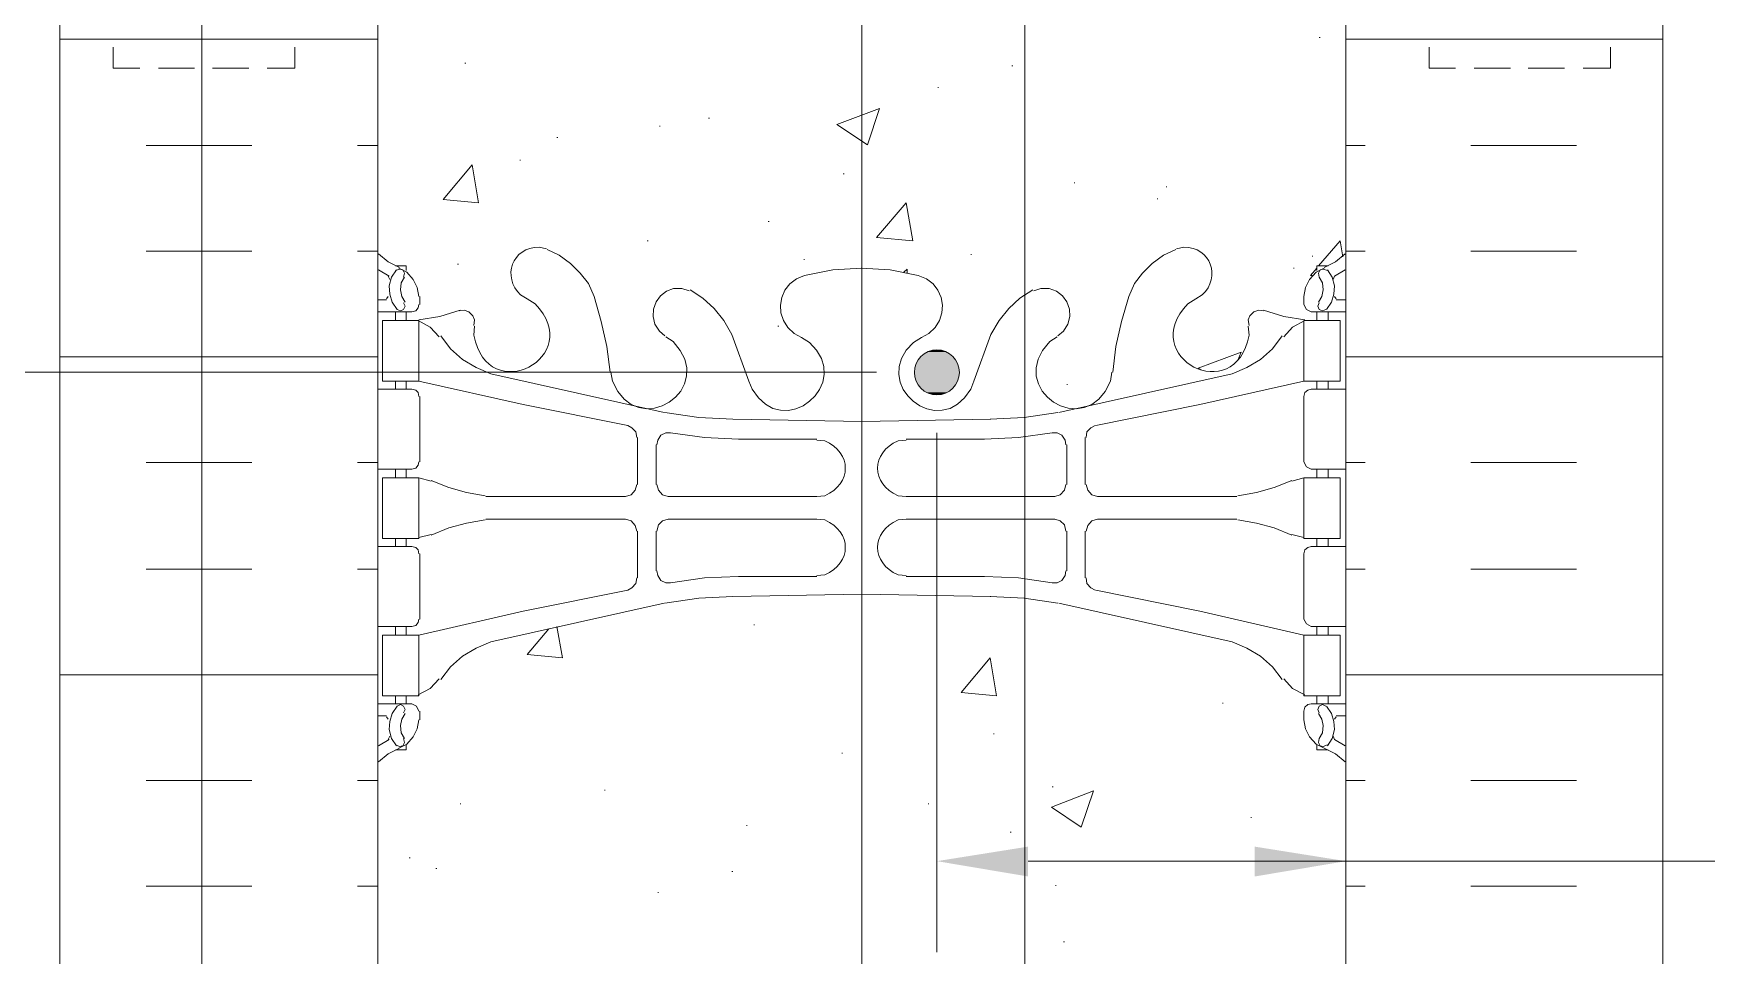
# Model space of a CAD drawing. Header units: millimetres. Extents: x 0 to 216, y 0 to 279.
# Drawn here: x 125.12 to 169.02, y 142.75 to 166.94 of the extents above; entities that cross this region are included whole.
import ezdxf

# ---------------------------------------------------------------- set-up
doc = ezdxf.new("R2010")
doc.units = ezdxf.units.MM
doc.layers.add('C00-00-00', color=7, linetype='Continuous')
doc.layers.add('C65-65-65', color=7, linetype='Continuous', true_color=0x656565)

msp = doc.modelspace()

# ---------------------------------------------------------------- hatches: boundary and pattern name
at = {"layer": 'C00-00-00'}
h = msp.add_hatch(color=256, dxfattribs=at)
h.dxf.hatch_style = 2
h.paths.add_polyline_path([(148.463, 158.517167), (149.267333, 158.453667), (148.378333, 158.453667)])
h = msp.add_hatch(color=256, dxfattribs=at)
h.dxf.hatch_style = 2
h.paths.add_polyline_path([(148.568833, 158.580667), (149.182667, 158.517167), (148.463, 158.517167)])
h = msp.add_hatch(color=256, dxfattribs=at)
h.dxf.hatch_style = 2
h.paths.add_polyline_path([(148.463, 158.517167), (149.182667, 158.517167), (149.267333, 158.453667)])
h = msp.add_hatch(color=256, dxfattribs=at)
h.dxf.hatch_style = 2
h.paths.add_polyline_path([(148.6535, 158.623), (149.098, 158.580667), (148.568833, 158.580667)])
h = msp.add_hatch(color=256, dxfattribs=at)
h.dxf.hatch_style = 2
h.paths.add_polyline_path([(148.568833, 158.580667), (149.098, 158.580667), (149.182667, 158.517167)])
h = msp.add_hatch(color=256, dxfattribs=at)
h.dxf.hatch_style = 2
h.paths.add_polyline_path([(148.7805, 158.644167), (148.992167, 158.623), (148.6535, 158.623)])
h = msp.add_hatch(color=256, dxfattribs=at)
h.dxf.hatch_style = 2
h.paths.add_polyline_path([(148.6535, 158.623), (148.992167, 158.623), (149.098, 158.580667)])
h = msp.add_hatch(color=256, dxfattribs=at)
h.dxf.hatch_style = 2
h.paths.add_polyline_path([(148.7805, 158.644167), (148.886333, 158.644167), (148.992167, 158.623)])
h = msp.add_hatch(color=256, dxfattribs=at)
h.dxf.hatch_style = 2
h.paths.add_polyline_path([(148.251333, 158.157333), (149.4155, 158.0515), (148.230167, 158.0515)])
h = msp.add_hatch(color=256, dxfattribs=at)
h.dxf.hatch_style = 2
h.paths.add_polyline_path([(148.230167, 158.0515), (149.4155, 157.945667), (148.251333, 157.945667)])
h = msp.add_hatch(color=256, dxfattribs=at)
h.dxf.hatch_style = 2
h.paths.add_polyline_path([(148.230167, 158.0515), (149.4155, 158.0515), (149.4155, 157.945667)])
h = msp.add_hatch(color=256, dxfattribs=at)
h.dxf.hatch_style = 2
h.paths.add_polyline_path([(148.2725, 158.263167), (149.4155, 158.157333), (148.251333, 158.157333)])
h = msp.add_hatch(color=256, dxfattribs=at)
h.dxf.hatch_style = 2
h.paths.add_polyline_path([(148.251333, 158.157333), (149.4155, 158.157333), (149.4155, 158.0515)])
h = msp.add_hatch(color=256, dxfattribs=at)
h.dxf.hatch_style = 2
h.paths.add_polyline_path([(148.314833, 158.369), (149.373167, 158.263167), (148.2725, 158.263167)])
h = msp.add_hatch(color=256, dxfattribs=at)
h.dxf.hatch_style = 2
h.paths.add_polyline_path([(148.2725, 158.263167), (149.373167, 158.263167), (149.4155, 158.157333)])
h = msp.add_hatch(color=256, dxfattribs=at)
h.dxf.hatch_style = 2
h.paths.add_polyline_path([(148.378333, 158.453667), (149.330833, 158.369), (148.314833, 158.369)])
h = msp.add_hatch(color=256, dxfattribs=at)
h.dxf.hatch_style = 2
h.paths.add_polyline_path([(148.314833, 158.369), (149.330833, 158.369), (149.373167, 158.263167)])
h = msp.add_hatch(color=256, dxfattribs=at)
h.dxf.hatch_style = 2
h.paths.add_polyline_path([(148.378333, 158.453667), (149.267333, 158.453667), (149.330833, 158.369)])
h = msp.add_hatch(color=256, dxfattribs=at)
h.dxf.hatch_style = 2
h.paths.add_polyline_path([(148.251333, 157.945667), (149.373167, 157.839833), (148.2725, 157.839833)])
h = msp.add_hatch(color=256, dxfattribs=at)
h.dxf.hatch_style = 2
h.paths.add_polyline_path([(148.251333, 157.945667), (149.4155, 157.945667), (149.373167, 157.839833)])
h = msp.add_hatch(color=256, dxfattribs=at)
h.dxf.hatch_style = 2
h.paths.add_polyline_path([(148.2725, 157.839833), (149.330833, 157.734), (148.314833, 157.734)])
h = msp.add_hatch(color=256, dxfattribs=at)
h.dxf.hatch_style = 2
h.paths.add_polyline_path([(148.2725, 157.839833), (149.373167, 157.839833), (149.330833, 157.734)])
h = msp.add_hatch(color=256, dxfattribs=at)
h.dxf.hatch_style = 2
h.paths.add_polyline_path([(148.314833, 157.734), (149.267333, 157.649333), (148.378333, 157.649333)])
h = msp.add_hatch(color=256, dxfattribs=at)
h.dxf.hatch_style = 2
h.paths.add_polyline_path([(148.314833, 157.734), (149.330833, 157.734), (149.267333, 157.649333)])
h = msp.add_hatch(color=256, dxfattribs=at)
h.dxf.hatch_style = 2
h.paths.add_polyline_path([(148.378333, 157.649333), (149.182667, 157.585833), (148.463, 157.585833)])
h = msp.add_hatch(color=256, dxfattribs=at)
h.dxf.hatch_style = 2
h.paths.add_polyline_path([(148.378333, 157.649333), (149.267333, 157.649333), (149.182667, 157.585833)])
h = msp.add_hatch(color=256, dxfattribs=at)
h.dxf.hatch_style = 2
h.paths.add_polyline_path([(148.463, 157.585833), (149.098, 157.522333), (148.568833, 157.522333)])
h = msp.add_hatch(color=256, dxfattribs=at)
h.dxf.hatch_style = 2
h.paths.add_polyline_path([(148.463, 157.585833), (149.182667, 157.585833), (149.098, 157.522333)])
h = msp.add_hatch(color=256, dxfattribs=at)
h.dxf.hatch_style = 2
h.paths.add_polyline_path([(148.568833, 157.522333), (148.992167, 157.48), (148.6535, 157.48)])
h = msp.add_hatch(color=256, dxfattribs=at)
h.dxf.hatch_style = 2
h.paths.add_polyline_path([(148.568833, 157.522333), (149.098, 157.522333), (148.992167, 157.48)])
h = msp.add_hatch(color=256, dxfattribs=at)
h.dxf.hatch_style = 2
h.paths.add_polyline_path([(148.6535, 157.48), (148.886333, 157.458833), (148.7805, 157.458833)])
h = msp.add_hatch(color=256, dxfattribs=at)
h.dxf.hatch_style = 2
h.paths.add_polyline_path([(148.6535, 157.48), (148.992167, 157.48), (148.886333, 157.458833)])
h = msp.add_hatch(color=256, dxfattribs=at)
h.dxf.hatch_style = 2
h.paths.add_polyline_path([(151.214667, 145.6055), (151.214667, 144.822333), (148.822833, 145.2245)])
h = msp.add_hatch(color=256, dxfattribs=at)
h.dxf.hatch_style = 2
h.paths.add_polyline_path([(157.1625, 145.6055), (157.1625, 144.822333), (159.554333, 145.2245)])

# ---------------------------------------------------------------- linework, layer by layer
at = {"layer": 'C00-00-00', "lineweight": 0}
for points in [[(129.54, 0), (129.54, 279.4)], [(151.13, 0), (151.13, 279.4)], [(146.854333, 224.768833), (146.854333, 110.532333)], [(125.814667, 110.447667), (125.814667, 167.618833), (127.211667, 167.618833), (127.211667, 169.206333), (131.974167, 169.206333), (131.974167, 167.618833), (134.154333, 167.618833)], [(167.872833, 110.447667), (167.872833, 167.618833), (166.497, 167.618833), (166.497, 169.206333), (161.7345, 169.206333), (161.7345, 167.618833), (159.554333, 167.618833)], [(134.154333, 167.618833), (134.154333, 110.447667)], [(159.554333, 110.447667), (159.554333, 167.618833)], [(127.211667, 166.581667), (127.211667, 166.031333), (127.910167, 166.031333)], [(131.2545, 166.031333), (131.974167, 166.031333), (131.974167, 166.581667)], [(162.433, 166.031333), (161.7345, 166.031333), (161.7345, 166.581667)], [(166.497, 166.581667), (166.497, 166.031333), (165.777333, 166.031333)], [(128.397, 166.031333), (129.3495, 166.031333)], [(129.815167, 166.031333), (130.767667, 166.031333)], [(163.872333, 166.031333), (162.919833, 166.031333)], [(165.2905, 166.031333), (164.338, 166.031333)], [(134.1755, 161.163), (134.4295, 160.951333), (134.725833, 160.803167)], [(138.578167, 161.29), (138.387667, 161.332333), (138.25947, 161.325072), (138.142038, 161.300565), (138.035857, 161.260486), (137.941414, 161.206507), (137.859195, 161.140302), (137.789688, 161.063544), (137.733378, 160.977904), (137.690754, 160.885055), (137.662302, 160.786671), (137.648508, 160.684425), (137.649859, 160.579988), (137.666842, 160.475034), (137.699945, 160.371235), (137.749653, 160.270265), (137.816453, 160.173796), (137.900833, 160.0835), (138.070167, 159.977667)], [(139.827, 160.041167), (139.678833, 160.379833), (139.467167, 160.655), (139.213167, 160.909), (138.916833, 161.120667), (138.599333, 161.268833)], [(155.088167, 161.268833), (154.770667, 161.120667), (154.474333, 160.909), (154.220333, 160.655), (154.008667, 160.379833), (153.8605, 160.041167)], [(155.617333, 159.977667), (155.786667, 160.0835), (155.871047, 160.173796), (155.937847, 160.270265), (155.987555, 160.371235), (156.020658, 160.475034), (156.037641, 160.579988), (156.038992, 160.684425), (156.025198, 160.786671), (155.996746, 160.885055), (155.954122, 160.977904), (155.897812, 161.063544), (155.828305, 161.140302), (155.746086, 161.206507), (155.651643, 161.260486), (155.545462, 161.300565), (155.42803, 161.325072), (155.299833, 161.332333), (155.109333, 161.29)], [(158.982833, 160.803167), (159.279167, 160.951333), (159.533167, 161.163)], [(134.1755, 160.739667), (134.450667, 160.570333)], [(134.641167, 160.739667), (134.514167, 160.549167), (134.450667, 160.316333), (134.471833, 160.104667), (134.535333, 159.893), (134.662333, 159.7025)], [(134.62, 160.8455), (134.895167, 160.8455), (134.895167, 160.7185)], [(134.831667, 160.549167), (134.852833, 160.655), (134.8105, 160.739667), (134.725833, 160.760833), (134.62, 160.7185)], [(135.233833, 160.041167), (135.1915, 160.274), (135.085667, 160.485667), (134.916333, 160.676167), (134.704667, 160.782)], [(146.854333, 160.782), (146.092333, 160.739667), (145.3515, 160.5915)], [(148.420667, 158.961667), (148.611167, 159.0675), (148.777557, 159.227145), (148.891757, 159.410615), (148.95496, 159.608893), (148.968354, 159.812964), (148.933132, 160.013809), (148.850482, 160.202414), (148.721597, 160.369761), (148.547667, 160.506833), (148.336, 160.5915), (147.595167, 160.739667), (146.833167, 160.782)], [(158.982833, 160.782), (158.771167, 160.676167), (158.601833, 160.485667), (158.496, 160.274), (158.453667, 160.041167)], [(159.088667, 160.8455), (158.792333, 160.8455), (158.792333, 160.7185)], [(159.0675, 160.7185), (158.961667, 160.760833), (158.877, 160.739667), (158.834667, 160.655), (158.855833, 160.549167)], [(159.046333, 159.7025), (159.173333, 159.893), (159.236833, 160.104667), (159.258, 160.316333), (159.1945, 160.549167), (159.0675, 160.739667)], [(159.258, 160.570333), (159.533167, 160.739667)], [(134.471833, 160.485667), (134.4295, 160.570333)], [(134.852833, 160.549167), (134.768167, 160.401), (134.747, 160.2105), (134.789333, 160.041167), (134.874, 159.893)], [(142.324667, 160.189333), (142.134167, 160.252833), (141.916301, 160.24675), (141.726196, 160.176716), (141.570511, 160.055543), (141.455907, 159.896043), (141.389044, 159.711027), (141.376582, 159.513306), (141.42518, 159.315694), (141.5415, 159.131), (141.689667, 159.004)], [(145.3515, 160.5915), (145.139833, 160.506833), (144.965903, 160.369761), (144.837018, 160.202414), (144.754368, 160.013809), (144.719146, 159.812964), (144.73254, 159.608893), (144.795743, 159.410615), (144.909943, 159.227145), (145.076333, 159.0675), (145.266833, 158.961667)], [(151.997833, 159.004), (152.146, 159.131), (152.26232, 159.315694), (152.310918, 159.513306), (152.298456, 159.711027), (152.231593, 159.896043), (152.116989, 160.055543), (151.961304, 160.176716), (151.771199, 160.24675), (151.553333, 160.252833), (151.362833, 160.189333)], [(158.834667, 159.893), (158.919333, 160.041167), (158.961667, 160.2105), (158.9405, 160.401), (158.855833, 160.549167)], [(159.258, 160.570333), (159.215667, 160.485667)], [(134.154333, 159.9565), (134.387167, 159.9565)], [(134.387167, 159.977667), (134.4295, 160.041167)], [(134.662333, 159.7025), (134.747, 159.660167), (134.831667, 159.7025), (134.874, 159.787167), (134.831667, 159.871833)], [(135.043333, 159.639), (135.149167, 159.660167), (135.212667, 159.744833), (135.233833, 159.8295)], [(135.255, 160.041167), (135.255, 159.8295)], [(136.694333, 159.258), (136.673167, 159.025167), (136.713706, 158.853872), (136.766174, 158.701214), (136.829442, 158.566599), (136.902379, 158.449435), (136.983854, 158.349132), (137.072739, 158.265096), (137.167903, 158.196736), (137.268215, 158.143459), (137.372545, 158.104674), (137.479763, 158.079789), (137.58874, 158.068211), (137.698344, 158.069349), (137.807447, 158.08261), (137.914916, 158.107403), (138.019623, 158.143136), (138.120437, 158.189216), (138.216229, 158.245051), (138.305867, 158.31005), (138.388222, 158.38362), (138.462163, 158.46517), (138.526561, 158.554107), (138.580285, 158.649839), (138.622206, 158.751775), (138.651192, 158.859323), (138.666113, 158.971889), (138.665841, 159.088883), (138.649244, 159.209712), (138.615192, 159.333785), (138.562555, 159.460508), (138.490203, 159.589291), (138.397006, 159.719541), (138.281833, 159.850667), (138.070167, 159.977667)], [(140.250333, 158.0515), (140.165667, 158.728833), (140.0175, 159.385), (139.827, 160.041167)], [(143.4465, 159.046333), (143.234833, 159.406167), (142.980833, 159.723667), (142.6845, 159.998833), (142.345833, 160.2105)], [(151.341667, 160.2105), (151.003, 159.998833), (150.706667, 159.723667), (150.452667, 159.406167), (150.241, 159.046333)], [(153.8605, 160.041167), (153.67, 159.385), (153.521833, 158.728833), (153.437167, 158.0515)], [(155.617333, 159.977667), (155.405667, 159.850667), (155.290494, 159.719541), (155.197297, 159.589291), (155.124945, 159.460508), (155.072308, 159.333785), (155.038256, 159.209712), (155.021659, 159.088883), (155.021387, 158.971889), (155.036308, 158.859323), (155.065294, 158.751775), (155.107215, 158.649839), (155.160939, 158.554107), (155.225337, 158.46517), (155.299278, 158.38362), (155.381633, 158.31005), (155.471271, 158.245051), (155.567063, 158.189216), (155.667877, 158.143136), (155.772584, 158.107403), (155.880053, 158.08261), (155.989156, 158.069349), (156.09876, 158.068211), (156.207737, 158.079789), (156.314955, 158.104674), (156.419285, 158.143459), (156.519597, 158.196736), (156.614761, 158.265096), (156.703646, 158.349132), (156.785121, 158.449435), (156.858058, 158.566599), (156.921326, 158.701214), (156.973794, 158.853872), (157.014333, 159.025167), (156.993167, 159.258)], [(158.453667, 160.041167), (158.453667, 159.8295)], [(158.453667, 159.8295), (158.517167, 159.7025), (158.644167, 159.639)], [(158.855833, 159.871833), (158.8135, 159.787167), (158.855833, 159.7025), (158.9405, 159.660167), (159.025167, 159.7025)], [(159.258, 160.041167), (159.300333, 159.977667)], [(159.554333, 159.9565), (159.300333, 159.9565)], [(134.154333, 159.639), (135.043333, 159.639)], [(134.62, 159.639), (134.62, 159.406167)], [(134.895167, 159.639), (134.895167, 159.406167)], [(135.763, 158.982833), (135.530167, 159.236833), (135.212667, 159.406167)], [(135.233833, 159.427333), (135.784167, 159.512), (136.313333, 159.681333)], [(136.673167, 159.279167), (136.694333, 159.427333), (136.652, 159.533167), (136.546167, 159.639), (136.419167, 159.681333), (136.292167, 159.660167)], [(157.395333, 159.660167), (157.268333, 159.681333), (157.141333, 159.639), (157.0355, 159.533167), (156.993167, 159.427333), (157.014333, 159.279167)], [(157.395333, 159.681333), (157.9245, 159.512), (158.474833, 159.427333)], [(158.474833, 159.406167), (158.157333, 159.236833), (157.9245, 158.982833)], [(159.554333, 159.639), (158.644167, 159.639)], [(158.792333, 159.639), (158.792333, 159.406167)], [(159.088667, 159.639), (159.088667, 159.406167)], [(135.805333, 159.004), (136.059333, 158.665333), (136.376833, 158.390167), (136.736667, 158.1785), (137.117667, 158.009167)], [(140.2715, 158.0515), (140.313833, 157.818667), (140.450189, 157.550072), (140.615148, 157.348078), (140.80152, 157.20794), (141.002114, 157.124913), (141.20974, 157.09425), (141.417208, 157.111206), (141.617327, 157.171036), (141.802908, 157.268995), (141.96676, 157.400336), (142.101693, 157.560316), (142.200517, 157.744187), (142.25604, 157.947205), (142.261074, 158.164624), (142.208428, 158.391698), (142.090911, 158.623683), (141.901333, 158.855833), (141.710833, 158.982833)], [(143.891, 157.818667), (143.4465, 159.046333)], [(143.891, 157.818667), (143.975667, 157.607), (144.140163, 157.376818), (144.323726, 157.211258), (144.520254, 157.105241), (144.723644, 157.05369), (144.927795, 157.051525), (145.126604, 157.093667), (145.313971, 157.175038), (145.483792, 157.290558), (145.629966, 157.43515), (145.746391, 157.603734), (145.826965, 157.791232), (145.865585, 157.992564), (145.856151, 158.202653), (145.79256, 158.416418), (145.668711, 158.628783), (145.4785, 158.834667), (145.266833, 158.961667)], [(148.420667, 158.961667), (148.209, 158.834667), (148.018789, 158.628783), (147.89494, 158.416418), (147.831349, 158.202653), (147.821915, 157.992564), (147.860535, 157.791232), (147.941109, 157.603734), (148.057534, 157.43515), (148.203708, 157.290558), (148.373529, 157.175038), (148.560896, 157.093667), (148.759705, 157.051525), (148.963856, 157.05369), (149.167246, 157.105241), (149.363774, 157.211258), (149.547337, 157.376818), (149.711833, 157.607), (149.7965, 157.818667)], [(149.7965, 157.818667), (150.241, 159.046333)], [(151.976667, 158.982833), (151.786167, 158.855833), (151.596589, 158.623683), (151.479072, 158.391698), (151.426426, 158.164624), (151.43146, 157.947205), (151.486983, 157.744187), (151.585807, 157.560316), (151.72074, 157.400336), (151.884592, 157.268995), (152.070173, 157.171036), (152.270292, 157.111206), (152.47776, 157.09425), (152.685386, 157.124913), (152.88598, 157.20794), (153.072352, 157.348078), (153.237311, 157.550072), (153.373667, 157.818667), (153.416, 158.0515)], [(156.569833, 158.009167), (156.950833, 158.1785), (157.310667, 158.390167), (157.628167, 158.665333), (157.882167, 159.004)], [(147.235333, 158.0515), (120.057333, 158.0515)], [(134.154333, 157.607), (135.043333, 157.607)], [(134.62, 157.818667), (134.62, 157.607)], [(134.895167, 157.818667), (134.895167, 157.607)], [(135.233833, 157.4165), (135.212667, 157.522333), (135.149167, 157.585833), (135.043333, 157.607)], [(135.233833, 157.818667), (137.964333, 157.204833), (140.716, 156.6545)], [(137.117667, 158.009167), (141.6685, 156.993167)], [(156.569833, 158.009167), (152.019, 156.993167)], [(152.992667, 156.6545), (155.723167, 157.204833), (158.453667, 157.818667)], [(158.644167, 157.607), (158.5595, 157.585833), (158.474833, 157.522333), (158.453667, 157.4165)], [(159.554333, 157.607), (158.644167, 157.607)], [(158.792333, 157.818667), (158.792333, 157.607)], [(159.088667, 157.818667), (159.088667, 157.607)], [(135.255, 157.4165), (135.255, 155.702)], [(158.453667, 157.4165), (158.453667, 155.702)], [(141.689667, 156.993167), (142.578667, 156.866167), (143.467667, 156.823833)], [(143.467667, 156.823833), (146.854333, 156.760333)], [(150.241, 156.823833), (146.854333, 156.760333)], [(150.219833, 156.823833), (151.108833, 156.866167), (151.997833, 156.993167)], [(140.948833, 156.337), (140.927667, 156.485167), (140.821833, 156.591), (140.716, 156.6545)], [(140.97, 156.337), (140.97, 155.109333)], [(141.837833, 156.464), (141.710833, 156.464), (141.583833, 156.4005), (141.499167, 156.2735), (141.478, 156.1465)], [(141.837833, 156.464), (142.726833, 156.337), (143.615833, 156.294667)], [(143.615833, 156.294667), (145.669, 156.294667)], [(145.669, 154.791833), (145.880667, 154.813), (146.007295, 154.876751), (146.117039, 154.950984), (146.209899, 155.034204), (146.285876, 155.124911), (146.344969, 155.221608), (146.387178, 155.322798), (146.412504, 155.426984), (146.420946, 155.532667), (146.412504, 155.63835), (146.387178, 155.742535), (146.344969, 155.843725), (146.285876, 155.940423), (146.209899, 156.03113), (146.117039, 156.114349), (146.007295, 156.188583), (145.880667, 156.252333), (145.669, 156.2735)], [(148.0185, 156.2735), (147.806833, 156.252333), (147.680205, 156.188583), (147.570461, 156.114349), (147.477601, 156.03113), (147.401624, 155.940423), (147.342531, 155.843725), (147.300322, 155.742535), (147.274996, 155.63835), (147.266554, 155.532667), (147.274996, 155.426984), (147.300322, 155.322798), (147.342531, 155.221608), (147.401624, 155.124911), (147.477601, 155.034204), (147.570461, 154.950984), (147.680205, 154.876751), (147.806833, 154.813), (148.0185, 154.791833)], [(150.071667, 156.294667), (148.0185, 156.294667)], [(148.822833, 156.464), (148.822833, 142.832667)], [(150.071667, 156.294667), (150.960667, 156.337), (151.849667, 156.464)], [(152.2095, 156.1465), (152.188333, 156.2735), (152.103667, 156.4005), (151.976667, 156.464), (151.849667, 156.464)], [(152.7175, 156.337), (152.7175, 155.109333)], [(152.9715, 156.6545), (152.865667, 156.591), (152.759833, 156.485167), (152.738667, 156.337)], [(141.456833, 156.1465), (141.456833, 155.109333)], [(152.230667, 156.1465), (152.230667, 155.109333)], [(134.154333, 155.5115), (135.043333, 155.5115)], [(134.62, 155.5115), (134.62, 155.278667)], [(134.895167, 155.5115), (134.895167, 155.278667)], [(135.043333, 155.5115), (135.149167, 155.532667), (135.212667, 155.617333), (135.233833, 155.702)], [(158.453667, 155.702), (158.517167, 155.575), (158.644167, 155.5115)], [(159.554333, 155.5115), (158.644167, 155.5115)], [(158.792333, 155.5115), (158.792333, 155.278667)], [(159.088667, 155.5115), (159.088667, 155.278667)], [(135.233833, 154.4955), (135.233833, 155.278667), (134.281333, 155.278667), (134.281333, 154.4955)], [(135.551333, 155.194), (135.233833, 155.278667)], [(135.551333, 155.215167), (136.017, 155.024667), (136.482667, 154.897667), (136.9695, 154.813)], [(140.6525, 154.791833), (140.800667, 154.834167), (140.9065, 154.961167), (140.948833, 155.109333)], [(141.478, 155.109333), (141.520333, 154.961167), (141.626167, 154.834167), (141.774333, 154.791833)], [(151.913167, 154.791833), (152.061333, 154.834167), (152.167167, 154.961167), (152.2095, 155.109333)], [(152.738667, 155.109333), (152.781, 154.961167), (152.886833, 154.834167), (153.035, 154.791833)], [(156.718, 154.813), (157.204833, 154.897667), (157.6705, 155.024667), (158.136167, 155.215167)], [(158.453667, 155.278667), (158.136167, 155.194)], [(158.453667, 154.4955), (158.453667, 155.278667), (159.406167, 155.278667), (159.406167, 154.4955)], [(136.990667, 154.791833), (140.6525, 154.791833)], [(141.774333, 154.791833), (145.669, 154.791833)], [(151.913167, 154.791833), (148.0185, 154.791833)], [(156.696833, 154.791833), (153.035, 154.791833)], [(135.233833, 154.4955), (135.233833, 153.691167), (134.281333, 153.691167), (134.281333, 154.4955)], [(136.9695, 154.178), (136.482667, 154.093333), (136.017, 153.966333), (135.551333, 153.775833)], [(136.990667, 154.199167), (140.6525, 154.199167)], [(140.948833, 153.881667), (140.9065, 154.029833), (140.800667, 154.156833), (140.6525, 154.199167)], [(141.774333, 154.199167), (141.626167, 154.156833), (141.520333, 154.051), (141.478, 153.881667)], [(141.774333, 154.199167), (145.669, 154.199167)], [(145.669, 152.7175), (145.880667, 152.738667), (146.007295, 152.802417), (146.117039, 152.876651), (146.209899, 152.95987), (146.285876, 153.050577), (146.344969, 153.147275), (146.387178, 153.248465), (146.412504, 153.35265), (146.420946, 153.458333), (146.412504, 153.564016), (146.387178, 153.668202), (146.344969, 153.769392), (146.285876, 153.866089), (146.209899, 153.956796), (146.117039, 154.040016), (146.007295, 154.114249), (145.880667, 154.178), (145.669, 154.199167)], [(148.0185, 154.199167), (147.806833, 154.178), (147.680205, 154.114249), (147.570461, 154.040016), (147.477601, 153.956796), (147.401624, 153.866089), (147.342531, 153.769392), (147.300322, 153.668202), (147.274996, 153.564016), (147.266554, 153.458333), (147.274996, 153.35265), (147.300322, 153.248465), (147.342531, 153.147275), (147.401624, 153.050577), (147.477601, 152.95987), (147.570461, 152.876651), (147.680205, 152.802417), (147.806833, 152.738667), (148.0185, 152.7175)], [(151.913167, 154.199167), (148.0185, 154.199167)], [(152.2095, 153.881667), (152.167167, 154.051), (152.061333, 154.156833), (151.913167, 154.199167)], [(153.035, 154.199167), (152.886833, 154.156833), (152.781, 154.029833), (152.738667, 153.881667)], [(156.696833, 154.199167), (153.035, 154.199167)], [(158.136167, 153.775833), (157.6705, 153.966333), (157.204833, 154.093333), (156.718, 154.178)], [(158.453667, 154.4955), (158.453667, 153.691167), (159.406167, 153.691167), (159.406167, 154.4955)], [(134.62, 153.4795), (134.62, 153.691167)], [(134.895167, 153.4795), (134.895167, 153.691167)], [(135.233833, 153.712333), (135.551333, 153.797)], [(140.97, 152.654), (140.97, 153.881667)], [(141.456833, 152.8445), (141.456833, 153.881667)], [(152.230667, 152.8445), (152.230667, 153.881667)], [(152.7175, 152.654), (152.7175, 153.881667)], [(158.136167, 153.797), (158.453667, 153.712333)], [(158.792333, 153.4795), (158.792333, 153.691167)], [(159.088667, 153.4795), (159.088667, 153.691167)], [(134.154333, 153.4795), (135.043333, 153.4795)], [(135.233833, 153.289), (135.212667, 153.394833), (135.149167, 153.458333), (135.043333, 153.4795)], [(135.255, 151.5745), (135.255, 153.289)], [(158.644167, 153.4795), (158.5595, 153.458333), (158.474833, 153.394833), (158.453667, 153.289)], [(158.453667, 151.5745), (158.453667, 153.289)], [(159.554333, 153.4795), (158.644167, 153.4795)], [(141.478, 152.8445), (141.499167, 152.7175), (141.583833, 152.5905), (141.710833, 152.527), (141.837833, 152.527)], [(151.849667, 152.527), (151.976667, 152.527), (152.103667, 152.5905), (152.188333, 152.7175), (152.2095, 152.8445)], [(140.716, 152.3365), (137.964333, 151.786167), (135.233833, 151.151167)], [(140.716, 152.3365), (140.821833, 152.4), (140.927667, 152.505833), (140.948833, 152.654)], [(143.615833, 152.696333), (142.726833, 152.654), (141.837833, 152.527)], [(143.615833, 152.696333), (145.669, 152.696333)], [(150.071667, 152.696333), (148.0185, 152.696333)], [(151.849667, 152.527), (150.960667, 152.654), (150.071667, 152.696333)], [(152.738667, 152.654), (152.759833, 152.505833), (152.865667, 152.4), (152.9715, 152.3365)], [(158.453667, 151.151167), (155.723167, 151.786167), (152.992667, 152.3365)], [(137.117667, 150.981833), (141.6685, 151.997833)], [(143.467667, 152.167167), (142.578667, 152.124833), (141.689667, 151.997833)], [(143.467667, 152.167167), (146.854333, 152.230667)], [(150.241, 152.167167), (146.854333, 152.230667)], [(151.997833, 151.997833), (151.108833, 152.124833), (150.219833, 152.167167)], [(156.569833, 150.981833), (152.019, 151.997833)], [(135.043333, 151.384), (135.149167, 151.405167), (135.212667, 151.489833), (135.233833, 151.5745)], [(158.453667, 151.5745), (158.517167, 151.4475), (158.644167, 151.384)], [(134.154333, 151.384), (135.043333, 151.384)], [(134.62, 151.151167), (134.62, 151.384)], [(134.895167, 151.151167), (134.895167, 151.384)], [(159.554333, 151.384), (158.644167, 151.384)], [(158.792333, 151.151167), (158.792333, 151.384)], [(159.088667, 151.151167), (159.088667, 151.384)], [(137.117667, 150.981833), (136.736667, 150.8125), (136.376833, 150.600833), (136.059333, 150.325667), (135.805333, 149.987)], [(157.882167, 149.987), (157.628167, 150.325667), (157.310667, 150.600833), (156.950833, 150.8125), (156.569833, 150.981833)], [(135.212667, 149.584833), (135.530167, 149.754167), (135.763, 150.008167)], [(157.9245, 150.008167), (158.157333, 149.754167), (158.474833, 149.584833)], [(134.154333, 149.352), (135.043333, 149.352)], [(134.662333, 149.2885), (134.535333, 149.098), (134.471833, 148.886333), (134.450667, 148.674667), (134.514167, 148.441833), (134.641167, 148.251333)], [(134.62, 149.352), (134.62, 149.563667)], [(134.831667, 149.119167), (134.874, 149.203833), (134.831667, 149.2885), (134.747, 149.330833), (134.662333, 149.2885)], [(134.895167, 149.352), (134.895167, 149.563667)], [(135.233833, 149.1615), (135.170333, 149.2885), (135.043333, 149.352)], [(158.644167, 149.352), (158.5595, 149.330833), (158.474833, 149.267333), (158.453667, 149.1615)], [(159.554333, 149.352), (158.644167, 149.352)], [(158.792333, 149.352), (158.792333, 149.563667)], [(159.025167, 149.2885), (158.9405, 149.330833), (158.855833, 149.2885), (158.8135, 149.203833), (158.855833, 149.119167)], [(159.0675, 148.251333), (159.1945, 148.441833), (159.258, 148.674667), (159.236833, 148.886333), (159.173333, 149.098), (159.046333, 149.2885)], [(159.088667, 149.352), (159.088667, 149.563667)], [(134.154333, 149.0345), (134.387167, 149.0345)], [(134.4295, 148.949833), (134.387167, 149.013333)], [(134.704667, 148.187833), (134.916333, 148.293667), (135.085667, 148.484167), (135.1915, 148.695833), (135.233833, 148.928667)], [(134.874, 149.098), (134.789333, 148.949833), (134.747, 148.7805), (134.768167, 148.59), (134.852833, 148.441833)], [(135.255, 148.928667), (135.255, 149.1615)], [(158.453667, 148.928667), (158.453667, 149.1615)], [(158.453667, 148.928667), (158.496, 148.695833), (158.601833, 148.484167), (158.771167, 148.293667), (158.982833, 148.187833)], [(158.855833, 148.441833), (158.9405, 148.59), (158.961667, 148.7805), (158.919333, 148.949833), (158.834667, 149.098)], [(159.300333, 149.013333), (159.258, 148.949833)], [(159.554333, 149.0345), (159.300333, 149.0345)], [(134.450667, 148.420667), (134.1755, 148.251333)], [(134.4295, 148.420667), (134.471833, 148.505333)], [(134.62, 148.2725), (134.725833, 148.230167), (134.8105, 148.251333), (134.852833, 148.336), (134.831667, 148.441833)], [(158.855833, 148.441833), (158.834667, 148.336), (158.877, 148.251333), (158.961667, 148.230167), (159.0675, 148.2725)], [(159.215667, 148.505333), (159.258, 148.420667)], [(159.533167, 148.251333), (159.258, 148.420667)], [(134.725833, 148.187833), (134.4295, 148.039667), (134.1755, 147.828)], [(134.62, 148.1455), (134.895167, 148.1455), (134.895167, 148.2725)], [(159.088667, 148.1455), (158.792333, 148.1455), (158.792333, 148.2725)], [(159.533167, 147.828), (159.279167, 148.039667), (158.982833, 148.187833)], [(197.463833, 145.2245), (151.214667, 145.2245)]]:
    msp.add_lwpolyline(points, dxfattribs=at)
for points in [[(134.281333, 157.818667), (135.233833, 157.818667), (135.233833, 159.406167), (134.281333, 159.406167)], [(159.406167, 157.818667), (158.453667, 157.818667), (158.453667, 159.406167), (159.406167, 159.406167)], [(134.281333, 151.151167), (135.233833, 151.151167), (135.233833, 149.563667), (134.281333, 149.563667)], [(159.406167, 151.151167), (158.453667, 151.151167), (158.453667, 149.563667), (159.406167, 149.563667)]]:
    msp.add_lwpolyline(points, close=True, dxfattribs=at)
msp.add_circle((148.822833, 158.049076), 0.591455, dxfattribs=at)
at = {"layer": 'C65-65-65', "lineweight": 0}
for points in [[(158.855833, 166.835667), (158.877, 166.835667)], [(125.814667, 166.793333), (134.154333, 166.793333)], [(167.872833, 166.793333), (159.554333, 166.793333)], [(136.440333, 166.158333), (136.4615, 166.158333)], [(150.791333, 166.094833), (150.8125, 166.094833)], [(148.844, 165.523333), (148.865167, 165.523333)], [(142.832667, 164.719), (142.853833, 164.719)], [(146.198167, 164.549667), (147.32, 164.973)], [(147.0025, 164.0205), (147.32, 164.973)], [(138.853333, 164.211), (138.8745, 164.211)], [(141.5415, 164.507333), (141.562667, 164.507333)], [(146.198167, 164.549667), (147.0025, 164.0205)], [(128.0795, 163.999333), (130.852333, 163.999333)], [(133.625167, 163.999333), (134.154333, 163.999333)], [(160.062333, 163.999333), (159.554333, 163.999333)], [(165.608, 163.999333), (162.835167, 163.999333)], [(135.868833, 162.581167), (136.630833, 163.491333)], [(136.800167, 162.4965), (136.630833, 163.491333)], [(137.879667, 163.618333), (137.900833, 163.618333)], [(146.3675, 163.2585), (146.388667, 163.2585)], [(152.421167, 163.025667), (152.442333, 163.025667)], [(154.834167, 162.919833), (154.855333, 162.919833)], [(135.868833, 162.581167), (136.800167, 162.4965)], [(147.235333, 161.586333), (148.0185, 162.4965)], [(148.187833, 161.501667), (148.0185, 162.4965)], [(154.601333, 162.602333), (154.6225, 162.602333)], [(144.399, 162.009667), (144.420167, 162.009667)], [(147.235333, 161.586333), (148.187833, 161.501667)], [(128.0795, 161.2265), (130.852333, 161.2265)], [(133.625167, 161.2265), (134.154333, 161.2265)], [(141.224, 161.501667), (141.245167, 161.501667)], [(149.711833, 161.141833), (149.733, 161.141833)], [(158.665333, 161.0995), (158.6865, 161.0995)], [(158.834667, 160.8455), (159.406167, 161.501667)], [(159.469667, 161.078333), (159.406167, 161.501667)], [(160.062333, 161.2265), (159.554333, 161.2265)], [(165.608, 161.2265), (162.835167, 161.2265)], [(136.249833, 160.887833), (136.271, 160.887833)], [(145.330333, 161.014833), (145.3515, 161.014833)], [(147.955, 160.676167), (148.039667, 160.760833)], [(148.039667, 160.655), (148.039667, 160.760833)], [(158.1785, 160.782), (158.199667, 160.782)], [(158.623, 160.5915), (158.792333, 160.782)], [(158.623, 160.5915), (158.665333, 160.5915)], [(144.653, 159.258), (144.674167, 159.258)], [(155.680833, 158.157333), (156.802667, 158.580667)], [(156.718, 158.369), (156.802667, 158.580667)], [(125.814667, 158.453667), (134.154333, 158.453667)], [(155.680833, 158.157333), (155.744333, 158.115)], [(167.872833, 158.453667), (159.554333, 158.453667)], [(152.230667, 157.734), (152.251833, 157.734)], [(128.0795, 155.680833), (130.852333, 155.680833)], [(133.625167, 155.680833), (134.154333, 155.680833)], [(160.062333, 155.680833), (159.554333, 155.680833)], [(165.608, 155.680833), (162.835167, 155.680833)], [(128.0795, 152.886833), (130.852333, 152.886833)], [(133.625167, 152.886833), (134.154333, 152.886833)], [(160.062333, 152.886833), (159.554333, 152.886833)], [(165.608, 152.886833), (162.835167, 152.886833)], [(138.070167, 150.643167), (138.641667, 151.3205)], [(139.0015, 150.5585), (138.853333, 151.384)], [(144.018, 151.426333), (144.039167, 151.426333)], [(138.070167, 150.643167), (139.0015, 150.5585)], [(149.457833, 149.648333), (150.219833, 150.5585)], [(150.389167, 149.563667), (150.219833, 150.5585)], [(125.814667, 150.114), (134.154333, 150.114)], [(167.872833, 150.114), (159.554333, 150.114)], [(149.457833, 149.648333), (150.389167, 149.563667)], [(156.315833, 149.373167), (156.337, 149.373167)], [(150.3045, 148.568833), (150.325667, 148.568833)], [(146.325167, 148.060833), (146.346333, 148.060833)], [(128.0795, 147.341167), (130.852333, 147.341167)], [(133.625167, 147.341167), (134.154333, 147.341167)], [(140.102167, 147.087167), (140.123333, 147.087167)], [(151.8285, 146.642667), (152.929167, 147.066)], [(151.849667, 147.171833), (151.870833, 147.171833)], [(152.611667, 146.1135), (152.929167, 147.066)], [(160.062333, 147.341167), (159.554333, 147.341167)], [(165.608, 147.341167), (162.835167, 147.341167)], [(136.313333, 146.727333), (136.3345, 146.727333)], [(148.59, 146.727333), (148.611167, 146.727333)], [(151.8285, 146.642667), (152.611667, 146.1135)], [(157.056667, 146.3675), (157.077833, 146.3675)], [(143.8275, 146.155833), (143.848667, 146.155833)], [(150.749, 145.9865), (150.770167, 145.9865)], [(134.979833, 145.309167), (135.001, 145.309167)], [(135.678333, 145.034), (135.6995, 145.034)], [(143.4465, 144.949333), (143.467667, 144.949333)], [(128.0795, 144.568333), (130.852333, 144.568333)], [(133.625167, 144.568333), (134.154333, 144.568333)], [(151.934333, 144.5895), (151.9555, 144.5895)], [(160.062333, 144.568333), (159.554333, 144.568333)], [(165.608, 144.568333), (162.835167, 144.568333)], [(141.499167, 144.399), (141.520333, 144.399)], [(152.146, 143.107833), (152.167167, 143.107833)]]:
    msp.add_lwpolyline(points, dxfattribs=at)

doc.saveas('drawing.dxf')
